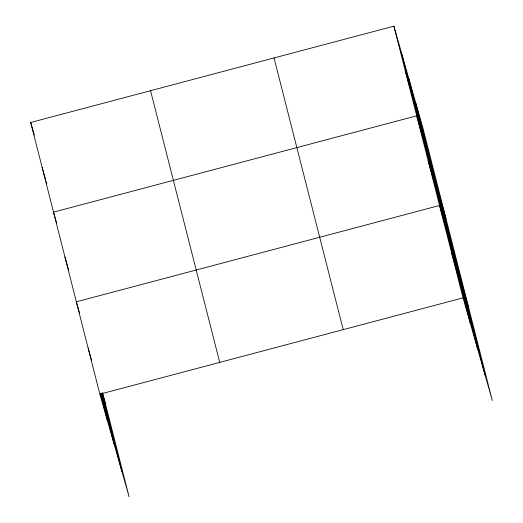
<?xml version="1.0" encoding="UTF-8"?>
<svg xmlns="http://www.w3.org/2000/svg" width="523" height="523" viewBox="0 0 523 523"><rect width="100%" height="100%" fill="white"/><g stroke="black" fill="none" stroke-linecap="round" stroke-linejoin="round"><path stroke-width="0.78" d="M102.593 392.675L129.116 496.85L99.873 394.185L30.7 122.48L393.884 26.15L423.127 128.815L492.3 400.52L463.058 297.855L393.884 26.15M99.873 394.185L463.058 297.855M405.299 70.984L412.673 96.886M445.956 218.477L416.713 115.812L53.529 212.142L56.654 223.131M428.121 160.646L435.502 186.548M468.785 308.139L439.536 205.474L76.351 301.804L79.705 313.578M451.297 251.668L458.678 277.569M30.7 122.48L34.276 135.039M42.115 167.314L45.691 179.873M46.135 181.442L46.809 183.795M64.937 256.976L68.742 270.319M102.318 392.956L105.6 404.469M88.112 347.998L91.688 360.556M415.916 103.482L485.083 375.187M408.476 77.384L477.649 349.089M401.265 52.052L470.432 323.757M274.032 57.942L343.206 329.64M150.552 90.688L219.719 362.393M101.972 393.231L121.898 471.517M101.312 393.747L114.465 445.419M100.475 393.473L107.248 420.087"/></g></svg>
